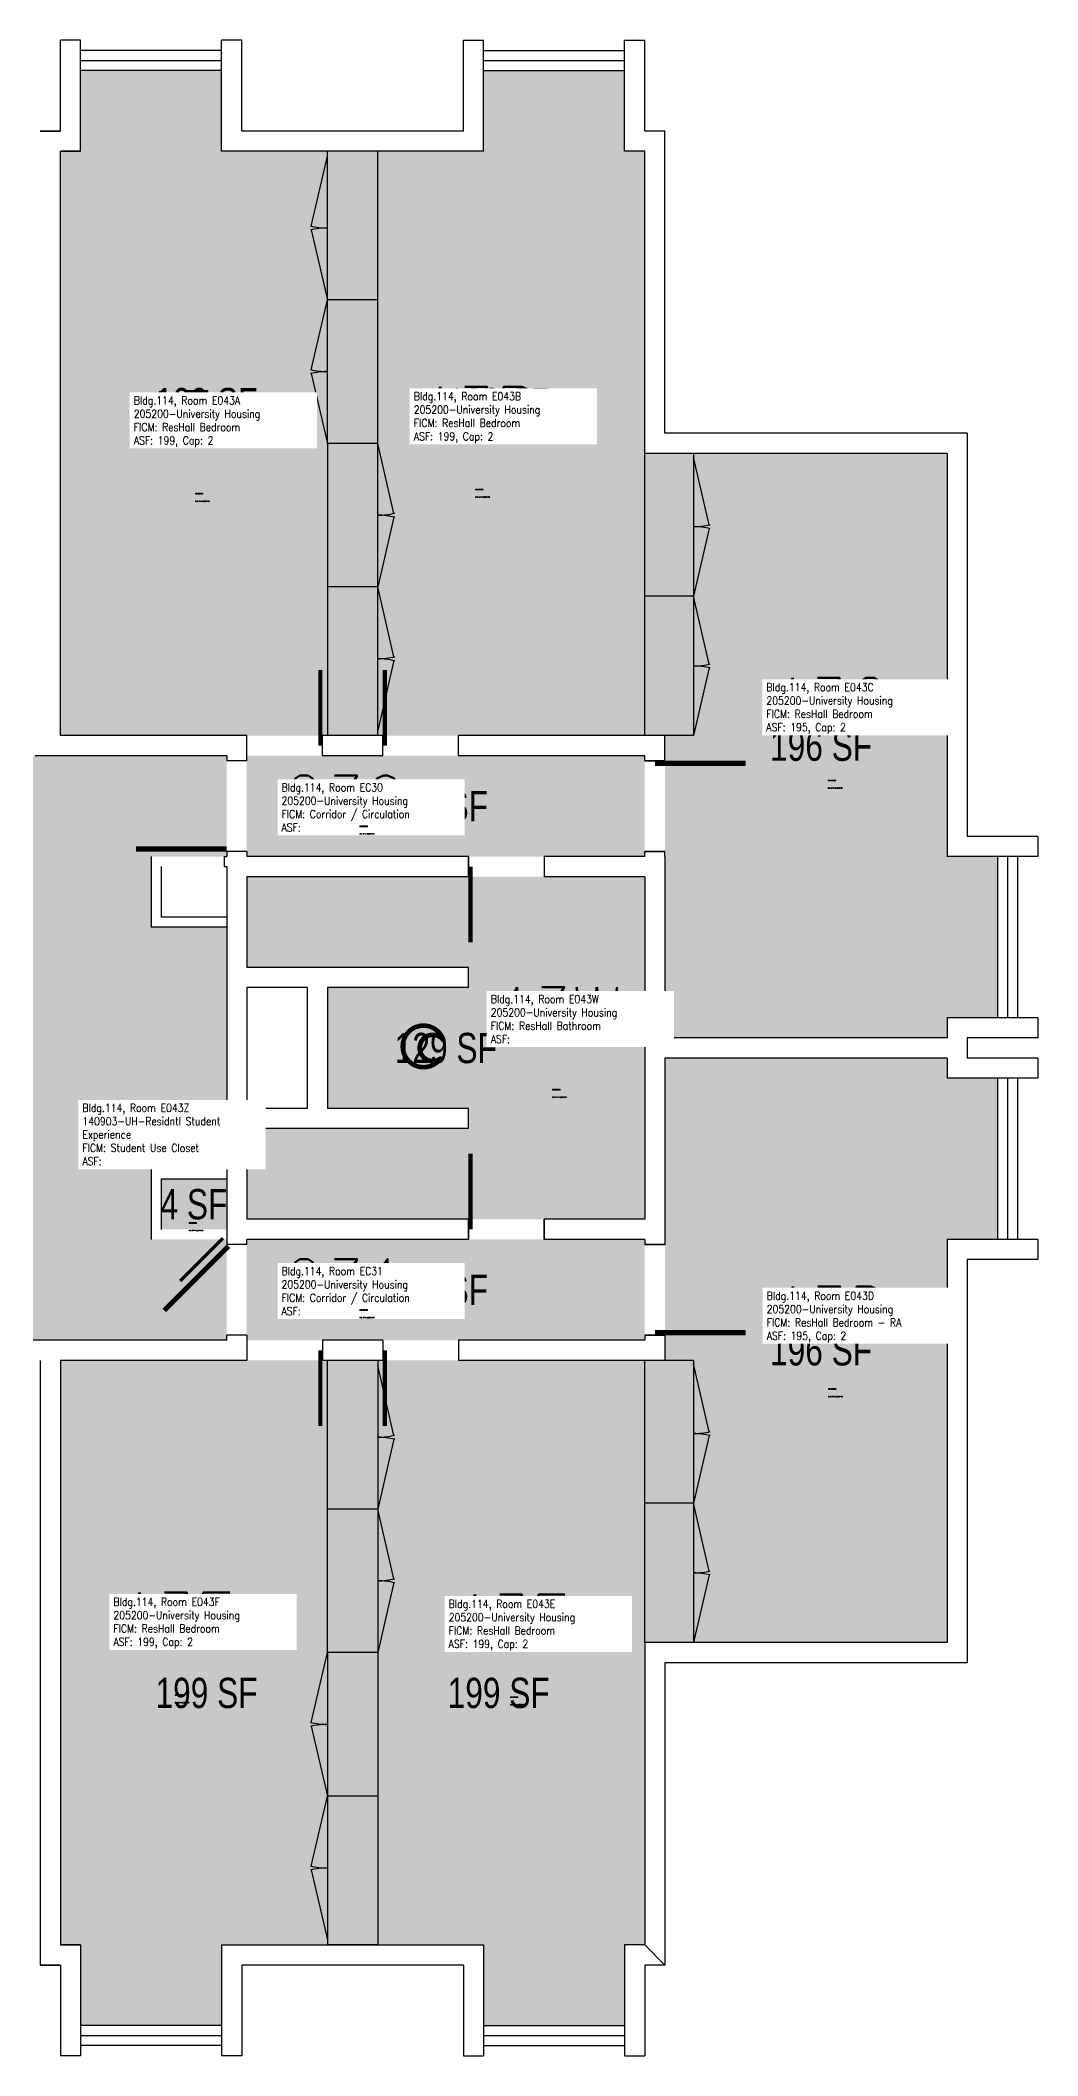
# Model space of a CAD drawing. Header units: inches. Extents: x 0 to 2044, y 0 to 2444.
# Drawn here: x 1648 to 2044, y 1644 to 2444 of the extents above; entities that cross this region are included whole.
import ezdxf
from ezdxf.enums import TextEntityAlignment as Align

# ---------------------------------------------------------------- set-up
doc = ezdxf.new("R2010")
doc.units = ezdxf.units.IN
doc.header["$LTSCALE"] = 10
doc.header["$MEASUREMENT"] = 0
doc.layers.get('0').update_dxf_attribs({"linetype": 'CONTINUOUS'})
for name, color, linetype in [('A-DOOR', 2, 'CONTINUOUS'), ('A-FLOR', 3, 'CONTINUOUS'), ('A-GLAZ', 1, 'CONTINUOUS'), ('A-GLAZ-SILL', 2, 'CONTINUOUS'), ('A-IDEN-CNUM', 7, 'CONTINUOUS'), ('A-IDEN-ICON', 4, 'CONTINUOUS'), ('A-IDEN-RNUM', 7, 'CONTINUOUS'), ('A-IDEN-SNUM', 4, 'CONTINUOUS'), ('A-IDEN-VNUM', 4, 'CONTINUOUS'), ('A-WALL', 5, 'CONTINUOUS'), ('AREA-TEXT', 3, 'CONTINUOUS'), ('Rooms-Category-Color', 7, 'CONTINUOUS'), ('Rooms-College-Color', 7, 'CONTINUOUS'), ('Rooms-Department-Color', 7, 'CONTINUOUS'), ('Rooms-Division-Color', 7, 'CONTINUOUS'), ('Rooms-Information', 7, 'CONTINUOUS')]:
    doc.layers.add(name, color=color, linetype=linetype)
doc.styles.add('AREA', font='arial.ttf', dxfattribs={"width": 0.75, "height": 12})
doc.styles.add('ROOMSNUMBER', font='txt.shx', dxfattribs={"height": 0.03})
doc.styles.add('ROOMVNUMBER', font='simplex.shx', dxfattribs={"width": 0.85})

# ---------------------------------------------------------------- blocks, each defined once
blk = doc.blocks.new('CPBATH')
at = {"color": 0, "linetype": 'ByBlock', "const_width": 0.0127}
for points in [[(0.0571, 0.0168, 0.861492), (-0.0551, 0, 1)], [(-0.0551, 0, 0.726902), (0.0487, -0.0337, 1)], [(0.0571, 0.0168, 0.729002), (-0.0084, -0.0042, 1)], [(-0.0084, -0.0042, 0.609468), (0.0487, -0.0337, 1)]]:
    blk.add_lwpolyline(points, format="xyb", dxfattribs=at)
at = {"color": 0, "linetype": 'ByBlock', "const_width": 0.00637}
for points in [[(0.0544, 0.0152, 1), (0.0599, 0.0184, 1)], [(0.0459, -0.0353, 1), (0.0515, -0.0321, 1)]]:
    blk.add_lwpolyline(points, format="xyb", close=True, dxfattribs=at)

msp = doc.modelspace()

# ---------------------------------------------------------------- hatches: boundary and pattern name
at = {"layer": 'Rooms-Category-Color', "true_color": 0x728ef3}
for points in [[(1656, 2168), (1656, 2400), (1664, 2400), (1664, 2432), (1720, 2432), (1720, 2400), (1772, 2400), (1772, 2168)], [(1888, 2168), (1888, 2400), (1880, 2400), (1880, 2432), (1824, 2432), (1824, 2400), (1772, 2400), (1772, 2168)], [(1896, 2048), (1896, 2168), (1888, 2168), (1888, 2280), (2008, 2280), (2008, 2120), (2028, 2120), (2028, 2056), (2008, 2056), (2008, 2048)], [(1482, 1996), (1482, 2092), (1511.99, 2092), (1512, 2120), (1482, 2120), (1482, 2160), (1722, 2160), (1722, 2120), (1692, 2120), (1692, 2092), (1722, 2092), (1722, 1996), (1692, 1996), (1692, 1968), (1722, 1968), (1722, 1928), (1482, 1928), (1482, 1966), (1482, 1992), (1508, 1992), (1508, 1968), (1512, 1968), (1512, 1996)], [(1888, 2112), (1888, 1976), (1730, 1976), (1730, 2012), (1818, 2012), (1818, 2020), (1762, 2020), (1762, 2068), (1818, 2068), (1818, 2076), (1730, 2076), (1730, 2112)], [(1896, 2040), (1896, 1920), (1888, 1920), (1888, 1808), (2008, 1808), (2008, 1968), (2028, 1968), (2028, 2032), (2008, 2032), (2008, 2040)], [(1722, 1992), (1722, 1972), (1696, 1972), (1696, 1992)], [(1656, 1920), (1656, 1688), (1664, 1688), (1664, 1656), (1720, 1656), (1720, 1688), (1772, 1688), (1772, 1920)], [(1888, 1920), (1888, 1688), (1880, 1688), (1880, 1656), (1824, 1656), (1824, 1688), (1772, 1688), (1772, 1920)]]:
    msp.add_hatch(color=171, dxfattribs=at).paths.add_polyline_path(points)
at = {"layer": 'Rooms-Category-Color', "true_color": 0xadadad}
for points in [[(1888, 2120), (1888, 2160), (1730, 2160), (1730, 2120)], [(1730, 1968), (1730, 1928), (1888, 1928), (1888, 1968)]]:
    msp.add_hatch(color=253, dxfattribs=at).paths.add_polyline_path(points)
at = {"layer": 'Rooms-College-Color', "true_color": 0xadadad}
for points in [[(1656, 2168), (1656, 2400), (1664, 2400), (1664, 2432), (1720, 2432), (1720, 2400), (1772, 2400), (1772, 2168)], [(1888, 2168), (1888, 2400), (1880, 2400), (1880, 2432), (1824, 2432), (1824, 2400), (1772, 2400), (1772, 2168)], [(1896, 2048), (1896, 2168), (1888, 2168), (1888, 2280), (2008, 2280), (2008, 2120), (2028, 2120), (2028, 2056), (2008, 2056), (2008, 2048)], [(1482, 1996), (1482, 2092), (1511.99, 2092), (1512, 2120), (1482, 2120), (1482, 2160), (1722, 2160), (1722, 2120), (1692, 2120), (1692, 2092), (1722, 2092), (1722, 1996), (1692, 1996), (1692, 1968), (1722, 1968), (1722, 1928), (1482, 1928), (1482, 1966), (1482, 1992), (1508, 1992), (1508, 1968), (1512, 1968), (1512, 1996)], [(1888, 2120), (1888, 2160), (1730, 2160), (1730, 2120)], [(1888, 2112), (1888, 1976), (1730, 1976), (1730, 2012), (1818, 2012), (1818, 2020), (1762, 2020), (1762, 2068), (1818, 2068), (1818, 2076), (1730, 2076), (1730, 2112)], [(1896, 2040), (1896, 1920), (1888, 1920), (1888, 1808), (2008, 1808), (2008, 1968), (2028, 1968), (2028, 2032), (2008, 2032), (2008, 2040)], [(1722, 1992), (1722, 1972), (1696, 1972), (1696, 1992)], [(1730, 1968), (1730, 1928), (1888, 1928), (1888, 1968)], [(1656, 1920), (1656, 1688), (1664, 1688), (1664, 1656), (1720, 1656), (1720, 1688), (1772, 1688), (1772, 1920)], [(1888, 1920), (1888, 1688), (1880, 1688), (1880, 1656), (1824, 1656), (1824, 1688), (1772, 1688), (1772, 1920)]]:
    msp.add_hatch(color=253, dxfattribs=at).paths.add_polyline_path(points)
at = {"layer": 'Rooms-Department-Color', "true_color": 0x604aed}
for points in [[(1656, 2168), (1656, 2400), (1664, 2400), (1664, 2432), (1720, 2432), (1720, 2400), (1772, 2400), (1772, 2168)], [(1888, 2168), (1888, 2400), (1880, 2400), (1880, 2432), (1824, 2432), (1824, 2400), (1772, 2400), (1772, 2168)], [(1896, 2048), (1896, 2168), (1888, 2168), (1888, 2280), (2008, 2280), (2008, 2120), (2028, 2120), (2028, 2056), (2008, 2056), (2008, 2048)], [(1482, 1996), (1482, 2092), (1511.99, 2092), (1512, 2120), (1482, 2120), (1482, 2160), (1722, 2160), (1722, 2120), (1692, 2120), (1692, 2092), (1722, 2092), (1722, 1996), (1692, 1996), (1692, 1968), (1722, 1968), (1722, 1928), (1482, 1928), (1482, 1966), (1482, 1992), (1508, 1992), (1508, 1968), (1512, 1968), (1512, 1996)], [(1888, 2112), (1888, 1976), (1730, 1976), (1730, 2012), (1818, 2012), (1818, 2020), (1762, 2020), (1762, 2068), (1818, 2068), (1818, 2076), (1730, 2076), (1730, 2112)], [(1896, 2040), (1896, 1920), (1888, 1920), (1888, 1808), (2008, 1808), (2008, 1968), (2028, 1968), (2028, 2032), (2008, 2032), (2008, 2040)], [(1722, 1992), (1722, 1972), (1696, 1972), (1696, 1992)], [(1656, 1920), (1656, 1688), (1664, 1688), (1664, 1656), (1720, 1656), (1720, 1688), (1772, 1688), (1772, 1920)], [(1888, 1920), (1888, 1688), (1880, 1688), (1880, 1656), (1824, 1656), (1824, 1688), (1772, 1688), (1772, 1920)]]:
    msp.add_hatch(color=173, dxfattribs=at).paths.add_polyline_path(points)
at = {"layer": 'Rooms-Department-Color', "true_color": 0xacacac}
for points in [[(1888, 2120), (1888, 2160), (1730, 2160), (1730, 2120)], [(1730, 1968), (1730, 1928), (1888, 1928), (1888, 1968)]]:
    msp.add_hatch(color=253, dxfattribs=at).paths.add_polyline_path(points)
at = {"layer": 'Rooms-Division-Color', "true_color": 0x604aed}
for points in [[(1656, 2168), (1656, 2400), (1664, 2400), (1664, 2432), (1720, 2432), (1720, 2400), (1772, 2400), (1772, 2168)], [(1888, 2168), (1888, 2400), (1880, 2400), (1880, 2432), (1824, 2432), (1824, 2400), (1772, 2400), (1772, 2168)], [(1896, 2048), (1896, 2168), (1888, 2168), (1888, 2280), (2008, 2280), (2008, 2120), (2028, 2120), (2028, 2056), (2008, 2056), (2008, 2048)], [(1482, 1996), (1482, 2092), (1511.99, 2092), (1512, 2120), (1482, 2120), (1482, 2160), (1722, 2160), (1722, 2120), (1692, 2120), (1692, 2092), (1722, 2092), (1722, 1996), (1692, 1996), (1692, 1968), (1722, 1968), (1722, 1928), (1482, 1928), (1482, 1966), (1482, 1992), (1508, 1992), (1508, 1968), (1512, 1968), (1512, 1996)], [(1888, 2112), (1888, 1976), (1730, 1976), (1730, 2012), (1818, 2012), (1818, 2020), (1762, 2020), (1762, 2068), (1818, 2068), (1818, 2076), (1730, 2076), (1730, 2112)], [(1896, 2040), (1896, 1920), (1888, 1920), (1888, 1808), (2008, 1808), (2008, 1968), (2028, 1968), (2028, 2032), (2008, 2032), (2008, 2040)], [(1722, 1992), (1722, 1972), (1696, 1972), (1696, 1992)], [(1656, 1920), (1656, 1688), (1664, 1688), (1664, 1656), (1720, 1656), (1720, 1688), (1772, 1688), (1772, 1920)], [(1888, 1920), (1888, 1688), (1880, 1688), (1880, 1656), (1824, 1656), (1824, 1688), (1772, 1688), (1772, 1920)]]:
    msp.add_hatch(color=173, dxfattribs=at).paths.add_polyline_path(points)
at = {"layer": 'Rooms-Division-Color', "true_color": 0xadadad}
for points in [[(1888, 2120), (1888, 2160), (1730, 2160), (1730, 2120)], [(1730, 1968), (1730, 1928), (1888, 1928), (1888, 1968)]]:
    msp.add_hatch(color=253, dxfattribs=at).paths.add_polyline_path(points)

# ---------------------------------------------------------------- linework, layer by layer
msp.add_line((1888, 1688), (1896, 1680))
at = {"layer": 'A-DOOR'}
for points in [[(1759.17, 2164, 1.67, 1.67, 0), (1759.17, 2194, 0, 0, 0.414214), (1730, 2164, 0, 0, 0.814237)], [(1784.83, 2164, 1.67, 1.67, 0), (1784.83, 2194, 0, 0, -0.414214), (1814, 2164, 0, 0, -0.814237)], [(1722, 2123, 2, 2, 0), (1686, 2123, 0, 0, -0.414214), (1722, 2158, 0, 0, -0.814237)], [(1892, 2157, 2, 2, 0), (1928, 2157, 0, 0, -0.414214), (1892, 2122, 0, 0, -0.814237)], [(1818.83, 2116, 1.67, 1.67, 0), (1818.83, 2086, 0, 0, 0.414214), (1848, 2116, 0, 0, 0.814237)], [(1818.83, 1972, 1.67, 1.67, 0), (1818.83, 2002, 0, 0, -0.414214), (1848, 1972, 0, 0, -0.814237)], [(1720.53, 1968.47, 1.33, 1.33, 0), (1703.56, 1951.5, 0, 0, -0.195255), (1696.86, 1968, 0, 0, -0.195255)], [(1722.71, 1965.29, 2, 2, 0), (1697.25, 1939.84, 0, 0, 0.195255), (1722, 1929.79, 0, 0, 0.195255)], [(1892, 1931, 2, 2, 0), (1928, 1931, 0, 0, 0.414214), (1892, 1966, 0, 0, 0.814237)], [(1759.17, 1924, 1.67, 1.67, 0), (1759.17, 1894, 0, 0, -0.414214), (1730, 1924, 0, 0, -0.814237)], [(1784.83, 1924, 1.67, 1.67, 0), (1784.83, 1894, 0, 0, 0.414214), (1814, 1924, 0, 0, 0.814237)]]:
    msp.add_lwpolyline(points, format="xyseb", dxfattribs=at)
at = {"layer": 'A-FLOR'}
for p, q in [((1755.59, 2370.23), (1762, 2398)), ((1782, 2400), (1762, 2400)), ((1762, 2284), (1762, 2400)), ((1782, 2284), (1782, 2400)), ((1755.59, 2368.77), (1762, 2341)), ((1755.59, 2313.23), (1762, 2341)), ((1782, 2341), (1762, 2341)), ((1755.59, 2311.77), (1762, 2284)), ((1782, 2284), (1762, 2284)), ((1762, 2284), (1762, 2168)), ((1788.41, 2256.23), (1782, 2284)), ((1782, 2227), (1782, 2284)), ((1907.4, 2280), (1888, 2280)), ((1888, 2168), (1888, 2280)), ((1907.4, 2280), (1907.4, 2223.29)), ((1913.62, 2251.64), (1907.4, 2278.58)), ((1907.4, 2278.58), (1907.4, 2223.29)), ((1788.41, 2254.77), (1782, 2227)), ((1913.62, 2250.23), (1907.4, 2223.29)), ((1782, 2227), (1762, 2227)), ((1782, 2168), (1782, 2227)), ((1788.41, 2199.23), (1782, 2227)), ((1782, 2170), (1782, 2227)), ((1907.4, 2223.29), (1888, 2223.29)), ((1913.62, 2196.35), (1907.4, 2223.29)), ((1907.4, 2223.29), (1907.4, 2168)), ((1788.41, 2197.77), (1782, 2170)), ((1913.62, 2194.94), (1907.4, 2168)), ((1907.4, 2168), (1888, 2168)), ((1762, 1804), (1762, 1920)), ((1782, 1920), (1782, 1861)), ((1788.41, 1890.23), (1782, 1918)), ((1782, 1918), (1782, 1861)), ((1907.4, 1920), (1888, 1920)), ((1888, 1808), (1888, 1920)), ((1907.4, 1920), (1907.4, 1863.29)), ((1913.62, 1891.64), (1907.4, 1918.58)), ((1907.4, 1918.58), (1907.4, 1863.29)), ((1788.41, 1888.77), (1782, 1861)), ((1913.62, 1890.23), (1907.4, 1863.29)), ((1782, 1861), (1762, 1861)), ((1788.41, 1833.23), (1782, 1861)), ((1782, 1861), (1782, 1804)), ((1907.4, 1863.29), (1888, 1863.29)), ((1913.62, 1836.35), (1907.4, 1863.29)), ((1907.4, 1863.29), (1907.4, 1808)), ((1913.62, 1834.94), (1907.4, 1808)), ((1788.41, 1831.77), (1782, 1804)), ((1755.59, 1776.23), (1762, 1804)), ((1782, 1804), (1762, 1804)), ((1762, 1804), (1762, 1688)), ((1782, 1804), (1782, 1688)), ((1907.4, 1808), (1888, 1808)), ((1755.59, 1774.77), (1762, 1747)), ((1755.59, 1719.23), (1762, 1747)), ((1782, 1747), (1762, 1747)), ((1755.59, 1717.77), (1762, 1690)), ((1782, 1688), (1762, 1688))]:
    msp.add_line(p, q, dxfattribs=at)
for centre, radius, start, end in [((1762, 2398), 28.5, 256.2626, 270), ((1762, 2341), 28.5, 90, 103.7374), ((1762, 2341), 28.5, 256.2626, 270), ((1762, 2284), 28.5, 90, 103.7374), ((1782, 2284), 28.5, 270, 283.7374), ((1782, 2227), 28.5, 76.2626, 90), ((1907.4, 2278.58), 27.64, 270, 283.7374), ((1907.4, 2223.29), 27.64, 76.2626, 90), ((1782, 2227), 28.5, 270, 283.7374), ((1782, 2170), 28.5, 76.2626, 90), ((1907.4, 2223.29), 27.64, 270, 283.7374), ((1907.4, 2168), 27.64, 76.2626, 90), ((1782, 1918), 28.5, 270, 283.7374), ((1782, 1861), 28.5, 76.2626, 90), ((1907.4, 1918.58), 27.64, 270, 283.7374), ((1907.4, 1863.29), 27.64, 76.2626, 90), ((1782, 1861), 28.5, 270, 283.7374), ((1782, 1804), 28.5, 76.2626, 90), ((1907.4, 1863.29), 27.64, 270, 283.7374), ((1907.4, 1808), 27.64, 76.2626, 90), ((1762, 1804), 28.5, 256.2626, 270), ((1762, 1747), 28.5, 90, 103.7374), ((1762, 1747), 28.5, 256.2626, 270), ((1762, 1690), 28.5, 90, 103.7374)]:
    msp.add_arc(centre, radius, start, end, dxfattribs=at)
at = {"layer": 'A-GLAZ'}
for p, q in [((1664, 2436), (1720, 2436)), ((1824, 2436), (1880, 2436)), ((2032, 2120), (2032, 2056)), ((2032, 2032), (2032, 1968)), ((1664, 1652), (1720, 1652)), ((1824, 1652), (1880, 1652))]:
    msp.add_line(p, q, dxfattribs=at)
at = {"layer": 'A-GLAZ-SILL'}
for p, q in [((1720, 2440), (1664, 2440)), ((1824, 2440), (1880, 2440)), ((1720, 2432), (1664, 2432)), ((1824, 2432), (1880, 2432)), ((2028, 2120), (2028, 2056)), ((2036, 2120), (2036, 2056)), ((2028, 2032), (2028, 1968)), ((2036, 2032), (2036, 1968)), ((1720, 1656), (1664, 1656)), ((1824, 1656), (1880, 1656)), ((1720, 1648), (1664, 1648)), ((1824, 1648), (1880, 1648))]:
    msp.add_line(p, q, dxfattribs=at)
at = {"layer": 'A-WALL'}
for p, q in [((1656, 2408), (1656, 2444)), ((1664, 2444), (1656, 2444)), ((1664, 2400), (1664, 2444)), ((1720, 2400), (1720, 2444)), ((1728, 2444), (1720, 2444)), ((1728, 2408), (1728, 2444)), ((1816, 2408), (1816, 2444)), ((1816, 2444), (1824, 2444)), ((1824, 2400), (1824, 2444)), ((1880, 2400), (1880, 2444)), ((1880, 2444), (1888, 2444)), ((1888, 2408), (1888, 2444)), ((1648, 2408), (1656, 2408)), ((1656, 2408), (1648, 2408)), ((1648, 2408), (1656, 2408)), ((1656, 2408), (1648, 2408)), ((1816, 2408), (1728, 2408)), ((1896, 2408), (1888, 2408)), ((1896, 2288), (1896, 2408)), ((1656, 2168), (1656, 2400)), ((1656, 2400), (1664, 2400)), ((1664, 2400), (1656, 2400)), ((1656, 2400), (1664, 2400)), ((1664, 2400), (1656, 2400)), ((1824, 2400), (1720, 2400)), ((1888, 2400), (1880, 2400)), ((1888, 2280), (1888, 2400)), ((2016, 2288), (1896, 2288)), ((2016, 2288), (2016, 2128)), ((2008, 2280), (1888, 2280)), ((2008, 2280), (2008, 2120)), ((1730, 2168), (1656, 2168)), ((1730, 2160), (1730, 2168)), ((1730, 2158), (1730, 2168)), ((1784, 2168), (1760, 2168)), ((1760, 2160), (1760, 2168)), ((1760, 2160), (1760, 2168)), ((1784, 2160), (1784, 2168)), ((1784, 2160), (1784, 2168)), ((1896, 2168), (1814, 2168)), ((1814, 2160), (1814, 2168)), ((1814, 2160), (1814, 2168)), ((1896, 2160), (1896, 2168)), ((1722, 2160), (1646, 2160)), ((1722, 2160), (1722, 2158)), ((1730, 2158), (1722, 2158)), ((1784, 2160), (1760, 2160)), ((1888, 2160), (1814, 2160)), ((1888, 2158), (1888, 2160)), ((1896, 2158), (1888, 2158)), ((1888, 2158), (1896, 2158)), ((1896, 2158), (1896, 2160)), ((1722, 2122), (1722, 2120)), ((1730, 2122), (1722, 2122)), ((1730, 2122), (1730, 2120)), ((1896, 2122), (1888, 2122)), ((1888, 2120), (1888, 2122)), ((1888, 2122), (1896, 2122)), ((1896, 2120), (1896, 2122)), ((2044, 2128), (2016, 2128)), ((2044, 2128), (2044, 2120)), ((1692, 2120), (1692, 2092)), ((1696, 2116), (1696, 2096)), ((1721, 2120), (1721, 2116)), ((1721, 2120), (1722, 2120)), ((1721, 2116), (1722, 2116)), ((1722, 2116), (1722, 1966)), ((1818, 2120), (1730, 2120)), ((1818, 2112), (1818, 2120)), ((1818, 2120), (1818, 2112)), ((1888, 2120), (1848, 2120)), ((1848, 2120), (1848, 2112)), ((1848, 2120), (1848, 2112)), ((1896, 2120), (1896, 2048)), ((2044, 2120), (2008, 2120)), ((1818, 2112), (1730, 2112)), ((1730, 2112), (1730, 2076)), ((1888, 2112), (1848, 2112)), ((1888, 2112), (1888, 1976)), ((1722, 2092), (1692, 2092)), ((1722, 2092), (1692, 2092)), ((1722, 2096), (1696, 2096)), ((1722, 2096), (1696, 2096)), ((1818, 2076), (1730, 2076)), ((1818, 2068), (1818, 2076)), ((1730, 2068), (1730, 2020)), ((1754, 2068), (1730, 2068)), ((1754, 2068), (1754, 2020)), ((1818, 2068), (1762, 2068)), ((1762, 2068), (1762, 2020)), ((2044, 2056), (2008, 2056)), ((2008, 2056), (2008, 2048)), ((2044, 2056), (2044, 2048)), ((2008, 2048), (1896, 2048)), ((2044, 2048), (2016, 2048)), ((2016, 2048), (2016, 2040)), ((1896, 2040), (1896, 1968)), ((2008, 2040), (1896, 2040)), ((2008, 2040), (2008, 2032)), ((2044, 2040), (2016, 2040)), ((2044, 2040), (2044, 2032)), ((2044, 2032), (2008, 2032)), ((1754, 2020), (1730, 2020)), ((1818, 2020), (1762, 2020)), ((1818, 2012), (1818, 2020)), ((1818, 2012), (1730, 2012)), ((1730, 2012), (1730, 1976)), ((1692, 1996), (1692, 1968)), ((1722, 1992), (1696, 1992)), ((1696, 1992), (1696, 1972)), ((1818, 1976), (1730, 1976)), ((1818, 1976), (1818, 1968)), ((1818, 1968), (1818, 1976)), ((1888, 1976), (1848, 1976)), ((1848, 1976), (1848, 1968)), ((1848, 1968), (1848, 1976)), ((1730, 1966), (1722, 1966)), ((1818, 1968), (1730, 1968)), ((1730, 1966), (1730, 1968)), ((1888, 1968), (1848, 1968)), ((1888, 1968), (1888, 1966)), ((1896, 1966), (1888, 1966)), ((1888, 1966), (1896, 1966)), ((1896, 1968), (1896, 1966)), ((2044, 1968), (2008, 1968)), ((2008, 1968), (2008, 1808)), ((2044, 1968), (2044, 1960)), ((2016, 1960), (2016, 1800)), ((2044, 1960), (2016, 1960)), ((1722, 1928), (1722, 1930)), ((1730, 1930), (1722, 1930)), ((1730, 1930), (1730, 1920)), ((1896, 1930), (1888, 1930)), ((1888, 1930), (1888, 1928)), ((1888, 1930), (1896, 1930)), ((1896, 1930), (1896, 1928)), ((1722, 1928), (1594, 1928)), ((1730, 1928), (1730, 1920)), ((1760, 1928), (1760, 1920)), ((1784, 1928), (1760, 1928)), ((1760, 1928), (1760, 1920)), ((1784, 1928), (1784, 1920)), ((1784, 1928), (1784, 1920)), ((1888, 1928), (1814, 1928)), ((1814, 1928), (1814, 1920)), ((1814, 1928), (1814, 1920)), ((1896, 1928), (1896, 1920)), ((1648, 1920), (1648, 1680)), ((1730, 1920), (1656, 1920)), ((1656, 1920), (1656, 1688)), ((1784, 1920), (1760, 1920)), ((1896, 1920), (1814, 1920)), ((1888, 1808), (1888, 1688)), ((2008, 1808), (1888, 1808)), ((1888, 1808), (1888, 1688)), ((1896, 1800), (1896, 1680)), ((2016, 1800), (1896, 1800)), ((1896, 1800), (1896, 1680)), ((1656, 1688), (1664, 1688)), ((1664, 1688), (1656, 1688)), ((1656, 1688), (1664, 1688)), ((1664, 1688), (1664, 1644)), ((1720, 1688), (1720, 1644)), ((1720, 1688), (1824, 1688)), ((1824, 1688), (1824, 1644)), ((1888, 1688), (1880, 1688)), ((1880, 1688), (1880, 1644)), ((1648, 1680), (1656, 1680)), ((1656, 1680), (1648, 1680)), ((1648, 1680), (1656, 1680)), ((1656, 1680), (1656, 1644)), ((1728, 1680), (1728, 1644)), ((1816, 1680), (1728, 1680)), ((1816, 1680), (1816, 1644)), ((1896, 1680), (1888, 1680)), ((1888, 1680), (1888, 1644)), ((1664, 1644), (1656, 1644)), ((1728, 1644), (1720, 1644)), ((1816, 1644), (1824, 1644)), ((1880, 1644), (1888, 1644))]:
    msp.add_line(p, q, dxfattribs=at)

# ---------------------------------------------------------------- block references
at = {"layer": 'A-IDEN-ICON', "xscale": 144, "yscale": 144, "zscale": 144}
msp.add_blockref('CPBATH', (1799.83, 2044.64), dxfattribs=at)

# ---------------------------------------------------------------- texts
at = {"layer": 'A-IDEN-CNUM', "style": 'ROOMSNUMBER'}
for s, p in [('CAD #114-E_0043-0A', (1709.6, 2260.86)), ('CAD #114-E_0043-0B', (1820.78, 2262.5)), ('CAD #114-E_0043-0C', (1960.75, 2147)), ('CAD #114-E_C300-00', (1774.84, 2128.82)), ('CAD #114-E_0043-0W', (1851.32, 2024.29)), ('CAD #114-E_0043-0Z', (1707.02, 1971.38)), ('CAD #114-E_C301-00', (1774.84, 1936.82)), ('CAD #114-E_0043-0D', (1960.88, 1905.46)), ('CAD #114-E_0043-0F', (1701.49, 1783.95)), ('CAD #114-E_0043-0E', (1834.61, 1783.14))]:
    msp.add_text(s, height=0.36, dxfattribs=at).set_placement(p)
at = {"layer": 'A-IDEN-RNUM', "style": 'ROOMSNUMBER'}
for s, p in [('0043-A0', (1709.6, 2263.86)), ('0043-B0', (1820.78, 2265.5)), ('0043-C0', (1960.75, 2150)), ('0C30-00', (1774.84, 2131.82)), ('0043-W0', (1851.32, 2027.29)), ('0043-Z0', (1707.02, 1974.38)), ('0C31-00', (1774.84, 1939.82)), ('0043-D0', (1960.88, 1908.46)), ('0043-F0', (1701.49, 1786.95)), ('0043-E0', (1834.61, 1786.14))]:
    msp.add_text(s, height=0.36, dxfattribs=at).set_placement(p)
at = {"layer": 'A-IDEN-SNUM', "style": 'ROOMSNUMBER'}
for s, p in [('1140E043A0', (1709.6, 2263.86)), ('1140E043B0', (1820.78, 2265.5)), ('1140E043C0', (1960.75, 2150)), ('1140EC3000', (1774.84, 2131.82)), ('1140E043W0', (1851.32, 2027.29)), ('1140E043Z0', (1707.02, 1974.38)), ('1140EC3100', (1774.84, 1939.82)), ('1140E043D0', (1960.88, 1908.46)), ('1140E043F0', (1701.49, 1786.95)), ('1140E043E0', (1834.61, 1786.14))]:
    msp.add_text(s, height=0.36, dxfattribs=at).set_placement(p)
at = {"layer": 'A-IDEN-VNUM', "style": 'ROOMVNUMBER', "width": 0.85}
for s, p in [('43A', (1685.13, 2282.51)), ('43B', (1796.3, 2284.15)), ('43C', (1936.27, 2168.66)), ('C30', (1743.77, 2129.97)), ('43W', (1826.85, 2045.95)), ('43Z', (1664.72, 1997.46)), ('C31', (1743.77, 1937.97)), ('43D', (1936.41, 1927.12)), ('43F', (1677.02, 1805.61)), ('43E', (1810.14, 1804.8))]:
    msp.add_text(s, height=22.238, dxfattribs=at).set_placement(p)
at = {"layer": 'AREA-TEXT', "style": 'AREA', "width": 0.75}
for s, p in [('199 SF', (1714, 2300)), ('199 SF', (1830, 2300)), ('196 SF', (1958, 2164)), ('44 SF', (1809, 2140)), ('129 SF', (1809, 2044)), ('4 SF', (1709, 1982)), ('44 SF', (1809, 1948)), ('196 SF', (1958, 1924)), ('199 SF', (1714, 1788)), ('199 SF', (1830, 1788))]:
    msp.add_text(s, height=12, dxfattribs=at).set_placement(p, align=Align.MIDDLE_CENTER)

# ---------------------------------------------------------------- next in the draw order: texts
at = {"layer": 'Rooms-Information', "char_height": 3.1768, "width": 71.1604, "attachment_point": 7, "style": 'ROOMVNUMBER', "bg_fill": 3, "box_fill_scale": 1.5, "bg_fill_color": 256, "bg_fill_true_color": 13158600, "bg_fill_transparency": 0}
for s, insert in [('Bldg.114, Room E043A^M^J205200-University Housing^M^JFICM: ResHall Bedroom^M^JASF: 199, Cap: 2', (1685.13, 2282.51)), ('Bldg.114, Room E043B^M^J205200-University Housing^M^JFICM: ResHall Bedroom^M^JASF: 199, Cap: 2', (1796.3, 2284.15)), ('Bldg.114, Room E043C^M^J205200-University Housing^M^JFICM: ResHall Bedroom^M^JASF: 195, Cap: 2', (1936.27, 2168.66)), ('Bldg.114, Room EC30^M^J205200-University Housing^M^JFICM: Corridor / Circulation^M^JASF: ', (1743.77, 2129.97)), ('Bldg.114, Room E043W^M^J205200-University Housing^M^JFICM: ResHall Bathroom^M^JASF: ', (1826.85, 2045.95)), ('Bldg.114, Room E043Z^M^J140903-UH-Residntl Student Experience^M^JFICM: Student Use Closet^M^JASF: ', (1664.72, 1997.46)), ('Bldg.114, Room EC31^M^J205200-University Housing^M^JFICM: Corridor / Circulation^M^JASF: ', (1743.77, 1937.97)), ('Bldg.114, Room E043D^M^J205200-University Housing^M^JFICM: ResHall Bedroom - RA^M^JASF: 195, Cap: 2', (1936.41, 1927.12)), ('Bldg.114, Room E043F^M^J205200-University Housing^M^JFICM: ResHall Bedroom^M^JASF: 199, Cap: 2', (1677.02, 1805.61)), ('Bldg.114, Room E043E^M^J205200-University Housing^M^JFICM: ResHall Bedroom^M^JASF: 199, Cap: 2', (1810.14, 1804.8))]:
    msp.add_mtext(s, dxfattribs=dict(at, insert=insert))

doc.saveas('drawing.dxf')
